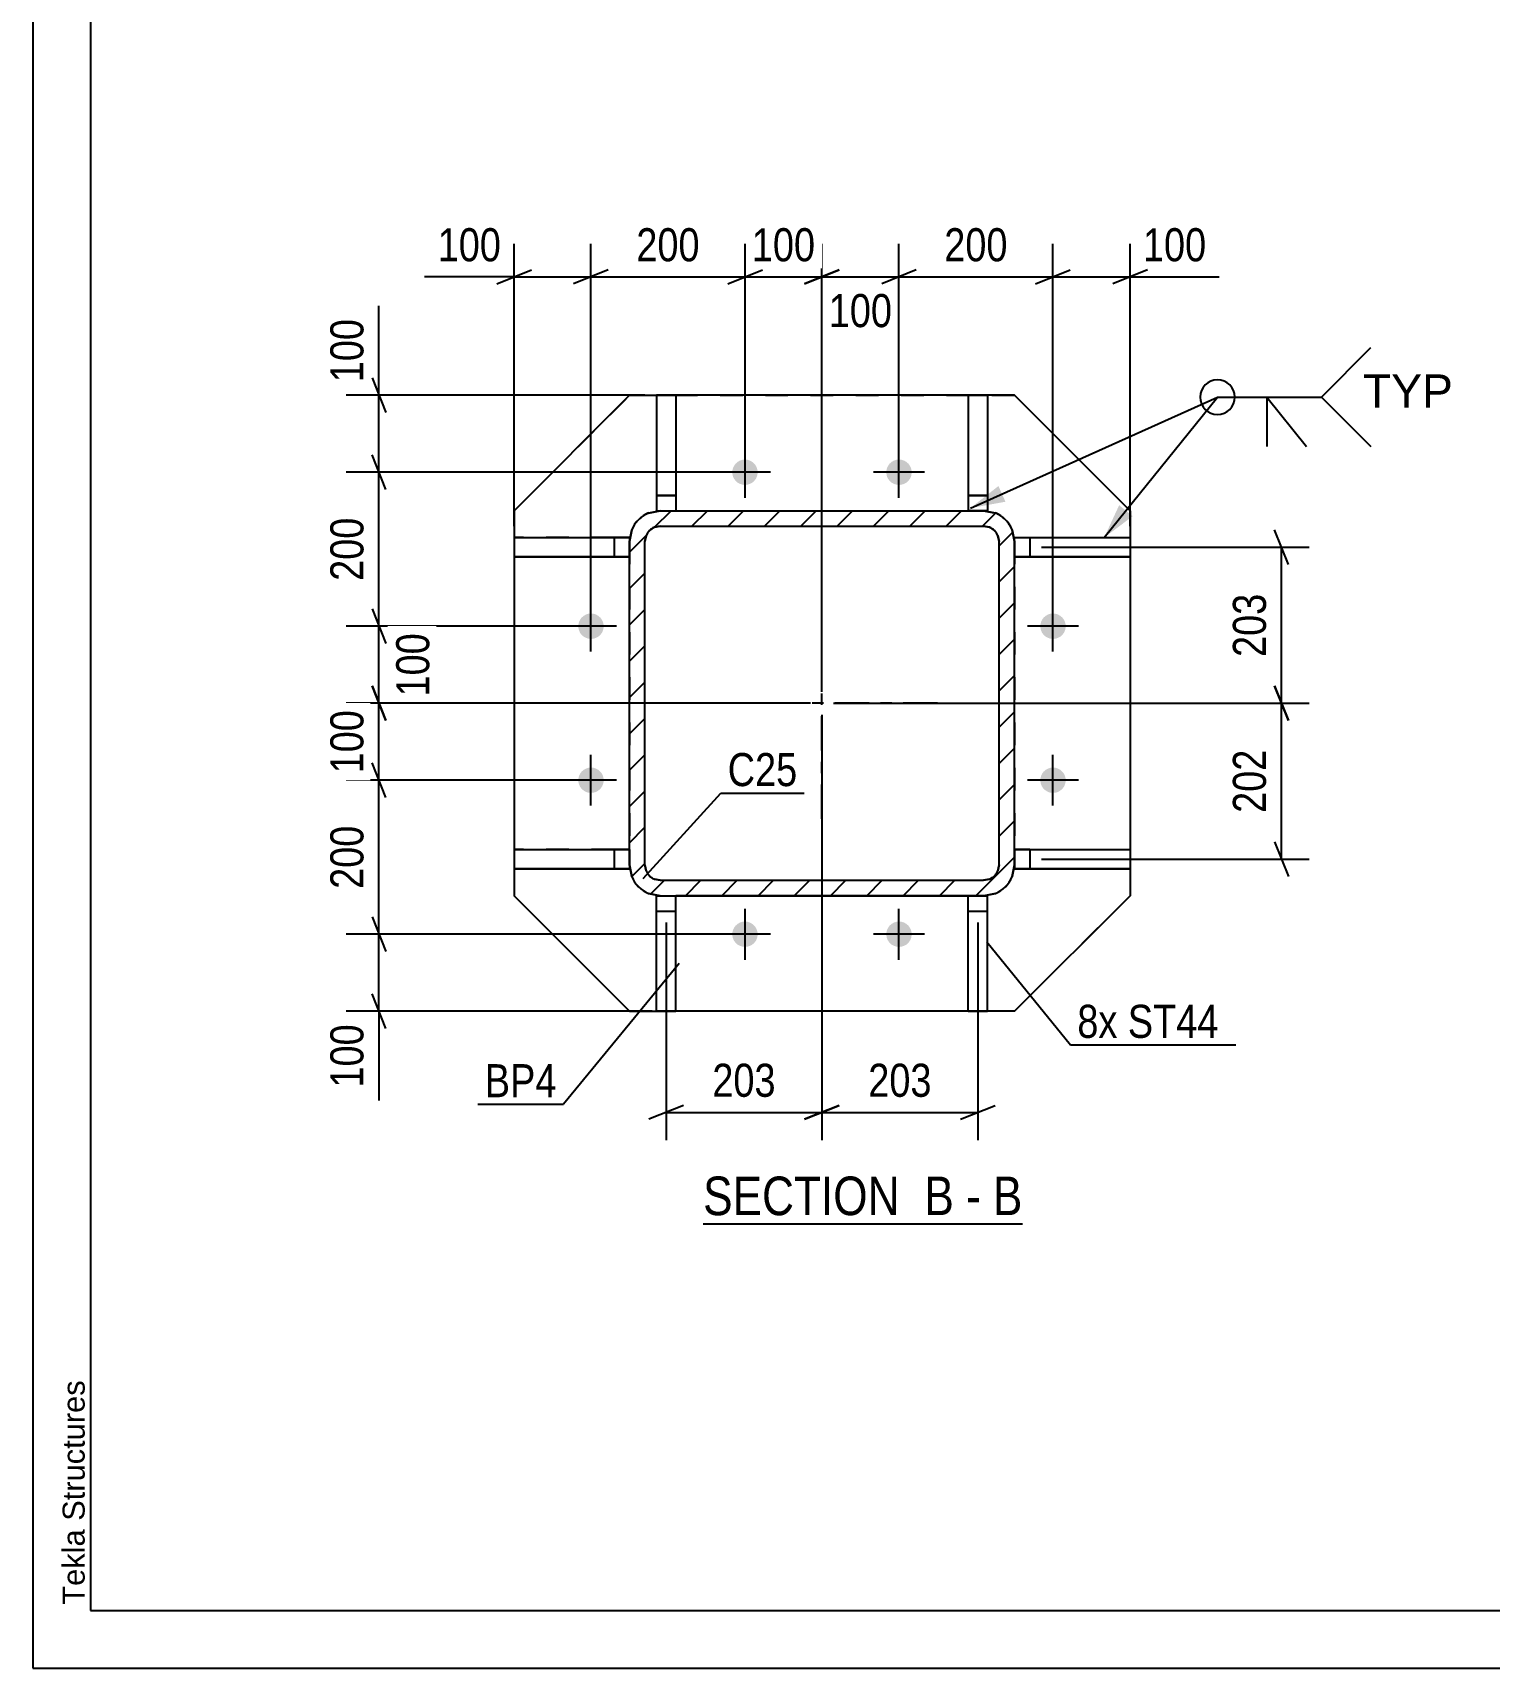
# Model space of a CAD drawing. Header units: millimetres. Extents: x -133 to 461, y -180 to 240.
# Drawn here: x -132.5 to -6.4, y -180.1 to -38.5 of the extents above; entities that cross this region are included whole.
import ezdxf

# ---------------------------------------------------------------- set-up
doc = ezdxf.new("R2010")
doc.units = ezdxf.units.MM
doc.linetypes.add('DXK_LINE_DOT2', pattern=[3.9198, 1.9599, -1.9599])
doc.linetypes.add('DXK_LINE_DOT3', pattern=[5.9187, 2.979, -0.9799, 0.9799, -0.9799])
doc.styles.add('Arial', font='ARIAL.TTF', dxfattribs={"height": 0.2})
doc.styles.add('Arial Narrow', font='ARIALN.TTF', dxfattribs={"height": 0.2})

# ---------------------------------------------------------------- blocks, each defined once
blk = doc.blocks.new('Unknown-284877717-1134')
at = {"color": 5, "linetype": 'Continuous'}
for p, q in [((-132.54, 239.93), (-132.54, -180.07)), ((-127.54, 234.93), (-127.54, -175.07)), ((-127.54, -175.07), (456.46, -175.07)), ((-132.54, -180.07), (461.46, -180.07))]:
    blk.add_line(p, q, dxfattribs=at)
at = {"color": 174, "linetype": 'Continuous', "style": 'Arial'}
blk.add_text('Tekla Structures', height=1.9102, rotation=90, dxfattribs=at).set_placement((-128.04, -174.57))
blk = doc.blocks.new('Unknown-284877717-11 - 2968')
at = {"color": 6, "linetype": 'Continuous'}
blk.add_line((-74.5, -141.59), (-46.85, -141.59), dxfattribs=at)
at = {"color": 0, "linetype": 'Continuous'}
for points in [[(-56.39, -140.84), (-56.39, -137.34), (-74.5, -137.34), (-74.5, -140.84)], [(-52.78, -140.84), (-52.78, -137.34), (-55.34, -137.34), (-55.34, -140.84)], [(-50.46, -140.84), (-50.46, -137.34), (-51.73, -137.34), (-51.73, -140.84)], [(-46.85, -140.84), (-46.85, -137.34), (-49.41, -137.34), (-49.41, -140.84)]]:
    blk.add_wipeout(points, dxfattribs=at)
at = {"color": 7, "linetype": 'Continuous', "style": 'Arial Narrow'}
for s, p in [('SECTION ', (-74.5, -140.84)), ('B', (-55.34, -140.84)), ('B', (-49.41, -140.84)), ('-', (-51.73, -140.84))]:
    blk.add_text(s, height=3.34, dxfattribs=at).set_placement(p)
blk = doc.blocks.new('Part-284877717-2984 - 2968')
at = {"color": 2, "linetype": 'Continuous'}
for p, q in [((-51.54, -69.85), (-51.54, -79.85)), ((-49.87, -69.85), (-51.54, -69.85)), ((-49.87, -69.85), (-49.87, -79.85)), ((-51.54, -78.51), (-49.87, -78.51)), ((-49.87, -79.85), (-50.21, -79.85)), ((-49.87, -79.85), (-50.2, -79.85))]:
    blk.add_line(p, q, dxfattribs=at)
at = {"color": 7, "linetype": 'DXK_LINE_DOT2'}
for p, q in [((-51.54, -69.85), (-49.87, -69.85)), ((-51.54, -78.52), (-49.87, -78.52)), ((-51.54, -79.85), (-51.54, -79.85)), ((-50.2, -79.85), (-51.54, -79.85)), ((-50.21, -79.85), (-51.54, -79.85))]:
    blk.add_line(p, q, dxfattribs=at)
blk = doc.blocks.new('Bolt-284877717-3005 - 2968')
at = {"linetype": 'Continuous'}
for points in [[(-70.87, -77.62), (-71.1, -77.59), (-71.32, -77.52), (-71.52, -77.41), (-71.69, -77.25), (-71.83, -77.07), (-71.92, -76.86), (-71.97, -76.63), (-71.97, -76.4), (-71.92, -76.18), (-71.83, -75.97), (-71.69, -75.78), (-71.52, -75.63), (-71.32, -75.51), (-71.1, -75.44), (-70.87, -75.42), (-70.65, -75.44), (-70.43, -75.51), (-70.23, -75.63), (-70.06, -75.78), (-69.92, -75.97), (-69.83, -76.18), (-69.78, -76.4), (-69.78, -76.63), (-69.83, -76.86), (-69.92, -77.07), (-70.06, -77.25), (-70.23, -77.41), (-70.43, -77.52), (-70.65, -77.59)], [(-57.54, -77.62), (-57.77, -77.59), (-57.99, -77.52), (-58.19, -77.41), (-58.36, -77.25), (-58.49, -77.07), (-58.59, -76.86), (-58.63, -76.63), (-58.63, -76.4), (-58.59, -76.18), (-58.49, -75.97), (-58.36, -75.78), (-58.19, -75.63), (-57.99, -75.51), (-57.77, -75.44), (-57.54, -75.42), (-57.31, -75.44), (-57.09, -75.51), (-56.89, -75.63), (-56.72, -75.78), (-56.59, -75.97), (-56.49, -76.18), (-56.45, -76.4), (-56.45, -76.63), (-56.49, -76.86), (-56.59, -77.07), (-56.72, -77.25), (-56.89, -77.41), (-57.09, -77.52), (-57.31, -77.59)], [(-84.21, -90.95), (-84.44, -90.93), (-84.65, -90.85), (-84.85, -90.74), (-85.03, -90.59), (-85.16, -90.4), (-85.25, -90.19), (-85.3, -89.96), (-85.3, -89.73), (-85.25, -89.51), (-85.16, -89.3), (-85.03, -89.11), (-84.85, -88.96), (-84.65, -88.84), (-84.44, -88.77), (-84.21, -88.75), (-83.98, -88.77), (-83.76, -88.84), (-83.56, -88.96), (-83.39, -89.11), (-83.25, -89.3), (-83.16, -89.51), (-83.11, -89.73), (-83.11, -89.96), (-83.16, -90.19), (-83.25, -90.4), (-83.39, -90.59), (-83.56, -90.74), (-83.76, -90.85), (-83.98, -90.93)], [(-44.21, -90.95), (-44.44, -90.93), (-44.65, -90.85), (-44.85, -90.74), (-45.03, -90.59), (-45.16, -90.4), (-45.25, -90.19), (-45.3, -89.96), (-45.3, -89.73), (-45.25, -89.51), (-45.16, -89.3), (-45.03, -89.11), (-44.85, -88.96), (-44.65, -88.84), (-44.44, -88.77), (-44.21, -88.75), (-43.98, -88.77), (-43.76, -88.84), (-43.56, -88.96), (-43.39, -89.11), (-43.25, -89.3), (-43.16, -89.51), (-43.11, -89.73), (-43.11, -89.96), (-43.16, -90.19), (-43.25, -90.4), (-43.39, -90.59), (-43.56, -90.74), (-43.76, -90.85), (-43.98, -90.93)], [(-84.21, -104.28), (-84.44, -104.26), (-84.65, -104.19), (-84.85, -104.07), (-85.03, -103.92), (-85.16, -103.73), (-85.25, -103.52), (-85.3, -103.3), (-85.3, -103.07), (-85.25, -102.84), (-85.16, -102.63), (-85.03, -102.45), (-84.85, -102.29), (-84.65, -102.18), (-84.44, -102.11), (-84.21, -102.08), (-83.98, -102.11), (-83.76, -102.18), (-83.56, -102.29), (-83.39, -102.45), (-83.25, -102.63), (-83.16, -102.84), (-83.11, -103.07), (-83.11, -103.3), (-83.16, -103.52), (-83.25, -103.73), (-83.39, -103.92), (-83.56, -104.07), (-83.76, -104.19), (-83.98, -104.26)], [(-44.21, -104.28), (-44.44, -104.26), (-44.65, -104.19), (-44.85, -104.07), (-45.03, -103.92), (-45.16, -103.73), (-45.25, -103.52), (-45.3, -103.3), (-45.3, -103.07), (-45.25, -102.84), (-45.16, -102.63), (-45.03, -102.45), (-44.85, -102.29), (-44.65, -102.18), (-44.44, -102.11), (-44.21, -102.08), (-43.98, -102.11), (-43.76, -102.18), (-43.56, -102.29), (-43.39, -102.45), (-43.25, -102.63), (-43.16, -102.84), (-43.11, -103.07), (-43.11, -103.3), (-43.16, -103.52), (-43.25, -103.73), (-43.39, -103.92), (-43.56, -104.07), (-43.76, -104.19), (-43.98, -104.26)], [(-70.87, -117.62), (-71.1, -117.59), (-71.32, -117.52), (-71.52, -117.41), (-71.69, -117.25), (-71.83, -117.07), (-71.92, -116.86), (-71.97, -116.63), (-71.97, -116.4), (-71.92, -116.18), (-71.83, -115.97), (-71.69, -115.78), (-71.52, -115.63), (-71.32, -115.51), (-71.1, -115.44), (-70.87, -115.42), (-70.65, -115.44), (-70.43, -115.51), (-70.23, -115.63), (-70.06, -115.78), (-69.92, -115.97), (-69.83, -116.18), (-69.78, -116.4), (-69.78, -116.63), (-69.83, -116.86), (-69.92, -117.07), (-70.06, -117.25), (-70.23, -117.41), (-70.43, -117.52), (-70.65, -117.59)], [(-57.54, -117.62), (-57.77, -117.59), (-57.99, -117.52), (-58.19, -117.41), (-58.36, -117.25), (-58.49, -117.07), (-58.59, -116.86), (-58.63, -116.63), (-58.63, -116.4), (-58.59, -116.18), (-58.49, -115.97), (-58.36, -115.78), (-58.19, -115.63), (-57.99, -115.51), (-57.77, -115.44), (-57.54, -115.42), (-57.31, -115.44), (-57.09, -115.51), (-56.89, -115.63), (-56.72, -115.78), (-56.59, -115.97), (-56.49, -116.18), (-56.45, -116.4), (-56.45, -116.63), (-56.49, -116.86), (-56.59, -117.07), (-56.72, -117.25), (-56.89, -117.41), (-57.09, -117.52), (-57.31, -117.59)]]:
    blk.add_hatch(color=1, dxfattribs=at).paths.add_polyline_path(points)
at = {"color": 1, "linetype": 'Continuous'}
for p, q in [((-70.87, -78.72), (-70.87, -74.32)), ((-57.54, -78.72), (-57.54, -74.32)), ((-68.67, -76.52), (-73.07, -76.52)), ((-55.34, -76.52), (-59.74, -76.52)), ((-84.21, -92.05), (-84.21, -87.65)), ((-44.21, -92.05), (-44.21, -87.65)), ((-82.01, -89.85), (-86.41, -89.85)), ((-42.01, -89.85), (-46.41, -89.85)), ((-84.21, -105.38), (-84.21, -100.98)), ((-44.21, -105.38), (-44.21, -100.98)), ((-82.01, -103.18), (-86.41, -103.18)), ((-42.01, -103.18), (-46.41, -103.18)), ((-70.87, -118.72), (-70.87, -114.32)), ((-57.54, -118.72), (-57.54, -114.32)), ((-68.67, -116.52), (-73.07, -116.52)), ((-55.34, -116.52), (-59.74, -116.52))]:
    blk.add_line(p, q, dxfattribs=at)
blk = doc.blocks.new('Part-284877717-2989 - 2968')
at = {"color": 2, "linetype": 'Continuous'}
for p, q in [((-78.54, -69.85), (-78.54, -79.85)), ((-76.87, -69.85), (-78.54, -69.85)), ((-76.87, -69.85), (-76.87, -79.85)), ((-78.54, -78.51), (-76.87, -78.51)), ((-78.54, -79.85), (-78.22, -79.85)), ((-78.54, -79.85), (-78.21, -79.85))]:
    blk.add_line(p, q, dxfattribs=at)
at = {"color": 7, "linetype": 'DXK_LINE_DOT2'}
for p, q in [((-78.54, -69.85), (-76.87, -69.85)), ((-78.54, -78.52), (-76.87, -78.52)), ((-78.22, -79.85), (-76.87, -79.85)), ((-78.21, -79.85), (-76.87, -79.85)), ((-76.87, -79.85), (-76.87, -79.85))]:
    blk.add_line(p, q, dxfattribs=at)
blk = doc.blocks.new('Part-284877717-2994 - 2968')
at = {"color": 2, "linetype": 'Continuous'}
for p, q in [((-51.54, -113.18), (-49.87, -113.18)), ((-51.54, -123.18), (-51.54, -113.18)), ((-49.87, -123.18), (-49.87, -113.18)), ((-51.54, -114.51), (-49.87, -114.51)), ((-51.54, -123.18), (-49.87, -123.18))]:
    blk.add_line(p, q, dxfattribs=at)
at = {"color": 7, "linetype": 'DXK_LINE_DOT2'}
for p, q in [((-51.54, -113.18), (-49.87, -113.18)), ((-51.54, -114.52), (-49.87, -114.52)), ((-49.87, -123.18), (-51.54, -123.18))]:
    blk.add_line(p, q, dxfattribs=at)
blk = doc.blocks.new('Part-284877717-3063 - 2968')
at = {"color": 2, "linetype": 'Continuous'}
for p, q in [((-47.54, -82.51), (-47.54, -82.18)), ((-47.54, -82.18), (-46.21, -82.18)), ((-46.21, -82.18), (-46.21, -83.85)), ((-46.21, -82.18), (-37.54, -82.18)), ((-37.54, -82.18), (-37.54, -83.85)), ((-47.54, -83.85), (-46.21, -83.85)), ((-46.21, -83.85), (-47.54, -83.85)), ((-46.21, -83.85), (-37.54, -83.85)), ((-37.54, -83.85), (-46.21, -83.85)), ((-37.54, -83.85), (-37.54, -83.85))]:
    blk.add_line(p, q, dxfattribs=at)
at = {"color": 7, "linetype": 'DXK_LINE_DOT2'}
for p, q in [((-47.54, -82.18), (-46.21, -82.18)), ((-47.54, -82.51), (-47.54, -83.85)), ((-46.21, -82.18), (-37.54, -82.18)), ((-47.54, -83.85), (-47.54, -83.85)), ((-46.21, -83.85), (-46.21, -83.85)), ((-37.54, -83.85), (-37.54, -83.85))]:
    blk.add_line(p, q, dxfattribs=at)
blk = doc.blocks.new('Part-284877717-2999 - 2968')
at = {"color": 2, "linetype": 'Continuous'}
for p, q in [((-78.54, -113.18), (-76.87, -113.18)), ((-78.54, -123.18), (-78.54, -113.18)), ((-76.87, -123.18), (-76.87, -113.18)), ((-78.54, -114.51), (-76.87, -114.51)), ((-78.54, -123.18), (-76.87, -123.18))]:
    blk.add_line(p, q, dxfattribs=at)
at = {"color": 7, "linetype": 'DXK_LINE_DOT2'}
for p, q in [((-78.54, -113.18), (-76.87, -113.18)), ((-78.54, -114.52), (-76.87, -114.52)), ((-76.87, -123.18), (-78.54, -123.18))]:
    blk.add_line(p, q, dxfattribs=at)
blk = doc.blocks.new('Part-284877717-3068 - 2968')
at = {"color": 2, "linetype": 'Continuous'}
for p, q in [((-46.21, -109.18), (-47.54, -109.18)), ((-46.21, -109.18), (-46.21, -110.85)), ((-46.21, -109.18), (-37.54, -109.18)), ((-37.54, -109.18), (-37.54, -110.85)), ((-47.54, -110.51), (-47.54, -110.85)), ((-47.54, -110.85), (-46.21, -110.85)), ((-46.21, -110.85), (-47.54, -110.85)), ((-47.54, -110.85), (-47.54, -110.85)), ((-47.54, -110.85), (-47.54, -110.85)), ((-46.21, -110.85), (-37.54, -110.85)), ((-37.54, -110.85), (-46.21, -110.85)), ((-37.54, -110.85), (-37.54, -110.85))]:
    blk.add_line(p, q, dxfattribs=at)
at = {"color": 7, "linetype": 'DXK_LINE_DOT2'}
for p, q in [((-47.54, -109.18), (-47.54, -110.51)), ((-47.54, -109.18), (-46.21, -109.18)), ((-46.21, -109.18), (-37.54, -109.18)), ((-46.21, -110.85), (-46.21, -110.85)), ((-37.54, -110.85), (-37.54, -110.85))]:
    blk.add_line(p, q, dxfattribs=at)
blk = doc.blocks.new('Part-284877717-3004 - 2968')
at = {"linetype": 'Continuous'}
h = blk.add_hatch(dxfattribs=at)
h.set_pattern_fill('', scale=0.7, style=0, pattern_type=0)
h.set_pattern_definition([(45, (-80.6713, -111.5339), (-1.57154, 1.57154), [])])
h.paths.add_polyline_path([(-80.87, -110.51), (-80.67, -111.53), (-80.09, -112.4), (-79.23, -112.98), (-78.21, -113.18), (-50.21, -113.18), (-49.19, -112.98), (-48.32, -112.4), (-47.74, -111.53), (-47.54, -110.51), (-47.54, -82.51), (-47.74, -81.49), (-48.32, -80.63), (-49.19, -80.05), (-50.21, -79.85), (-78.21, -79.85), (-79.23, -80.05), (-80.09, -80.63), (-80.67, -81.49), (-80.87, -82.51)])
h.paths.add_polyline_path([(-79.44, -82), (-79.15, -81.57), (-78.72, -81.28), (-78.21, -81.18), (-50.21, -81.18), (-49.7, -81.28), (-49.26, -81.57), (-48.98, -82), (-48.87, -82.51), (-48.87, -110.51), (-48.98, -111.02), (-49.26, -111.46), (-49.7, -111.75), (-50.21, -111.85), (-78.21, -111.85), (-78.72, -111.75), (-79.15, -111.46), (-79.44, -111.02), (-79.54, -110.51), (-79.54, -82.51)])
at = {"color": 7, "linetype": 'DXK_LINE_DOT2'}
for p, q in [((-79.23, -80.05), (-78.21, -79.85)), ((-78.21, -79.85), (-50.21, -79.85)), ((-78.21, -79.85), (-78.21, -79.85)), ((-50.21, -79.85), (-50.21, -79.85)), ((-50.21, -79.85), (-49.19, -80.05)), ((-80.87, -82.52), (-80.67, -81.5)), ((-79.44, -82.01), (-79.54, -82.52)), ((-79.44, -82.01), (-79.44, -82)), ((-48.98, -82.01), (-48.98, -82)), ((-48.87, -82.52), (-48.98, -82.01)), ((-47.74, -81.5), (-47.54, -82.52)), ((-80.87, -82.51), (-80.87, -110.52)), ((-79.54, -82.52), (-79.54, -82.51)), ((-79.54, -110.52), (-79.54, -82.52)), ((-48.87, -82.52), (-48.87, -82.51)), ((-48.87, -110.52), (-48.87, -82.52)), ((-47.54, -82.51), (-47.54, -110.52)), ((-80.67, -111.53), (-80.87, -110.52)), ((-79.54, -110.52), (-79.54, -110.51)), ((-79.54, -110.52), (-79.44, -111.03)), ((-78.72, -111.75), (-78.21, -111.85)), ((-78.21, -111.85), (-78.21, -111.85)), ((-78.21, -111.85), (-50.21, -111.85)), ((-50.21, -111.85), (-49.7, -111.75)), ((-50.21, -111.85), (-50.21, -111.85)), ((-48.98, -111.03), (-48.87, -110.52)), ((-48.87, -110.52), (-48.87, -110.51)), ((-47.54, -110.52), (-47.74, -111.53)), ((-78.21, -113.18), (-78.22, -113.18)), ((-78.21, -113.18), (-76.87, -113.18)), ((-78.21, -113.18), (-78.21, -113.18)), ((-50.21, -113.18), (-51.54, -113.18)), ((-50.21, -113.18), (-50.21, -113.18)), ((-50.2, -113.18), (-50.21, -113.18))]:
    blk.add_line(p, q, dxfattribs=at)
at = {"color": 2, "linetype": 'Continuous'}
for p, q in [((-78.21, -79.85), (-79.23, -80.05)), ((-78.21, -79.85), (-50.21, -79.85)), ((-49.19, -80.05), (-50.21, -79.85)), ((-80.67, -81.49), (-80.87, -82.51)), ((-79.54, -82.51), (-79.44, -82)), ((-78.21, -81.18), (-78.72, -81.28)), ((-78.72, -81.28), (-78.21, -81.18)), ((-78.21, -81.18), (-78.21, -81.18)), ((-78.21, -81.18), (-50.21, -81.18)), ((-78.21, -81.18), (-50.21, -81.18)), ((-50.21, -81.18), (-50.21, -81.18)), ((-49.7, -81.28), (-50.21, -81.18)), ((-50.21, -81.18), (-49.7, -81.28)), ((-48.98, -82), (-48.87, -82.51)), ((-47.54, -82.51), (-47.74, -81.49)), ((-80.87, -110.51), (-80.87, -82.51)), ((-79.54, -110.51), (-79.54, -82.51)), ((-48.87, -110.51), (-48.87, -82.51)), ((-47.54, -110.51), (-47.54, -82.51)), ((-80.87, -110.51), (-80.67, -111.53)), ((-80.67, -111.54), (-80.67, -111.53)), ((-80.67, -111.54), (-80.67, -111.53)), ((-79.44, -111.02), (-79.54, -110.51)), ((-78.21, -111.85), (-78.72, -111.75)), ((-78.21, -111.85), (-50.21, -111.85)), ((-49.7, -111.75), (-50.21, -111.85)), ((-48.87, -110.51), (-48.98, -111.02)), ((-47.74, -111.53), (-47.54, -110.51)), ((-47.74, -111.53), (-47.74, -111.54)), ((-47.74, -111.53), (-47.74, -111.54)), ((-78.22, -113.18), (-79.23, -112.98)), ((-79.23, -112.98), (-78.21, -113.18)), ((-78.21, -113.18), (-50.21, -113.18)), ((-51.54, -113.18), (-76.87, -113.18)), ((-50.21, -113.18), (-49.19, -112.98)), ((-49.19, -112.98), (-50.2, -113.18))]:
    blk.add_line(p, q, dxfattribs=at)
at = {"color": 7, "linetype": 'DXK_LINE_DOT3'}
for p, q in [((-64.21, -106.52), (-64.21, -86.51)), ((-54.21, -96.51), (-74.21, -96.51))]:
    blk.add_line(p, q, dxfattribs=at)
at = {"color": 7, "linetype": 'DXK_LINE_DOT2'}
for centre, radius, start, end in [((-78.21, -82.52), 2.67, 112.5, 157.5), ((-50.21, -82.52), 2.67, 22.5, 67.5), ((-78.21, -110.52), 1.33, 202.5, 247.5), ((-50.21, -110.52), 1.33, 292.5, 337.5)]:
    blk.add_arc(centre, radius, start, end, dxfattribs=at)
at = {"color": 2, "linetype": 'Continuous'}
for centre, radius, start, end in [((-78.21, -82.51), 2.67, 112.5, 157.5), ((-50.21, -82.51), 2.67, 22.5, 67.5), ((-78.21, -82.52), 1.33, 112.5, 157.5), ((-78.21, -82.51), 1.33, 112.5, 157.5), ((-50.21, -82.52), 1.33, 22.5, 67.5), ((-50.21, -82.51), 1.33, 22.5, 67.5), ((-78.21, -110.51), 2.67, 202.5, 247.5), ((-78.21, -110.52), 2.67, 202.5, 247.5), ((-78.21, -110.51), 1.33, 202.5, 247.5), ((-50.21, -110.51), 1.33, 292.5, 337.5), ((-50.21, -110.51), 2.67, 292.5, 337.5), ((-50.21, -110.52), 2.67, 292.5, 337.5)]:
    blk.add_arc(centre, radius, start, end, dxfattribs=at)
blk = doc.blocks.new('Part-284877717-3027 - 2968')
at = {"color": 2, "linetype": 'Continuous'}
for p, q in [((-90.87, -79.85), (-80.87, -69.85)), ((-80.87, -69.85), (-80.87, -69.85)), ((-80.87, -69.85), (-78.54, -69.85)), ((-51.54, -69.85), (-76.87, -69.85)), ((-47.54, -69.85), (-49.87, -69.85)), ((-37.54, -79.85), (-47.54, -69.85)), ((-47.54, -69.85), (-47.54, -69.85)), ((-90.87, -79.85), (-90.87, -82.18)), ((-37.54, -79.85), (-37.54, -82.18)), ((-90.87, -83.85), (-90.87, -109.18)), ((-37.54, -83.85), (-37.54, -109.18)), ((-90.87, -110.85), (-90.87, -113.18)), ((-37.54, -110.85), (-37.54, -113.18)), ((-80.87, -123.18), (-90.87, -113.18)), ((-90.87, -113.18), (-90.87, -113.18)), ((-47.54, -123.18), (-37.54, -113.18)), ((-80.87, -123.18), (-78.54, -123.18)), ((-80.87, -123.18), (-80.87, -123.18)), ((-51.54, -123.18), (-76.87, -123.18)), ((-47.54, -123.18), (-49.87, -123.18)), ((-47.54, -123.18), (-47.54, -123.18))]:
    blk.add_line(p, q, dxfattribs=at)
at = {"color": 7, "linetype": 'DXK_LINE_DOT2'}
for p, q in [((-90.87, -79.85), (-80.87, -69.85)), ((-80.87, -69.85), (-47.54, -69.85)), ((-78.54, -69.85), (-76.87, -69.85)), ((-49.87, -69.85), (-51.54, -69.85)), ((-47.54, -69.85), (-37.54, -79.85)), ((-90.87, -82.18), (-90.87, -83.85)), ((-37.54, -82.18), (-37.54, -83.85)), ((-90.87, -109.18), (-90.87, -110.85)), ((-37.54, -109.18), (-37.54, -110.85)), ((-80.87, -123.18), (-90.87, -113.18)), ((-37.54, -113.18), (-47.54, -123.18)), ((-47.54, -123.18), (-80.87, -123.18)), ((-78.54, -123.18), (-76.87, -123.18)), ((-49.87, -123.18), (-51.54, -123.18))]:
    blk.add_line(p, q, dxfattribs=at)
blk = doc.blocks.new('Part-284877717-3073 - 2968')
at = {"color": 2, "linetype": 'Continuous'}
for p, q in [((-90.87, -82.18), (-90.87, -82.18)), ((-90.87, -82.18), (-82.21, -82.18)), ((-90.87, -82.18), (-90.87, -83.85)), ((-82.21, -82.18), (-80.87, -82.18)), ((-82.21, -82.18), (-82.21, -83.85)), ((-80.87, -82.18), (-80.87, -82.51)), ((-90.87, -83.85), (-82.21, -83.85)), ((-82.21, -83.85), (-90.87, -83.85)), ((-82.21, -83.85), (-80.87, -83.85)), ((-80.87, -83.85), (-82.21, -83.85))]:
    blk.add_line(p, q, dxfattribs=at)
at = {"color": 7, "linetype": 'DXK_LINE_DOT2'}
for p, q in [((-82.21, -82.18), (-90.87, -82.18)), ((-80.87, -82.18), (-82.21, -82.18)), ((-80.87, -82.18), (-80.87, -82.18)), ((-80.87, -82.51), (-80.87, -83.85)), ((-82.21, -83.85), (-82.21, -83.85))]:
    blk.add_line(p, q, dxfattribs=at)
blk = doc.blocks.new('Part-284877717-3078 - 2968')
at = {"color": 2, "linetype": 'Continuous'}
for p, q in [((-90.87, -109.18), (-90.87, -109.18)), ((-90.87, -109.18), (-82.21, -109.18)), ((-90.87, -109.18), (-90.87, -110.85)), ((-82.21, -109.18), (-80.87, -109.18)), ((-82.21, -109.18), (-82.21, -110.85)), ((-90.87, -110.85), (-82.21, -110.85)), ((-82.21, -110.85), (-90.87, -110.85)), ((-82.21, -110.85), (-80.87, -110.85)), ((-80.87, -110.85), (-82.21, -110.85)), ((-80.87, -110.51), (-80.87, -110.85)), ((-80.87, -110.85), (-80.87, -110.85))]:
    blk.add_line(p, q, dxfattribs=at)
at = {"color": 7, "linetype": 'DXK_LINE_DOT2'}
for p, q in [((-82.21, -109.18), (-90.87, -109.18)), ((-80.87, -109.18), (-82.21, -109.18)), ((-80.87, -109.18), (-80.87, -109.18)), ((-80.87, -109.18), (-80.87, -110.51)), ((-82.21, -110.85), (-82.21, -110.85))]:
    blk.add_line(p, q, dxfattribs=at)
blk = doc.blocks.new('StraightDimension-284877717-3136 - 2968')
at = {"color": 7, "linetype": 'Continuous'}
for p, q in [((-102.56, -69.85), (-102.56, -62.11)), ((-102.56, -69.85), (-102.56, -62.11)), ((-103.16, -68.35), (-101.96, -71.35)), ((-79.54, -69.85), (-105.41, -69.85)), ((-102.56, -76.52), (-102.56, -69.85)), ((-101.96, -78.02), (-103.16, -75.02)), ((-71.87, -76.52), (-105.41, -76.52))]:
    blk.add_line(p, q, dxfattribs=at)
at = {"color": 0}
blk.add_wipeout([(-103.31, -62.64), (-107.51, -62.64), (-107.51, -69.32), (-103.31, -69.32)], dxfattribs=at)
at = {"color": 3, "style": 'Arial Narrow'}
blk.add_text('100', height=2.863, rotation=90.0002, dxfattribs=at).set_placement((-103.91, -68.72))
blk = doc.blocks.new('StraightDimension-284877717-3099 - 2968')
at = {"color": 7, "linetype": 'Continuous'}
for p, q in [((-101.96, -78.02), (-103.16, -75.02)), ((-71.87, -76.52), (-105.41, -76.52)), ((-102.56, -89.85), (-102.56, -76.52)), ((-103.16, -88.35), (-101.96, -91.35)), ((-85.21, -89.85), (-105.41, -89.85))]:
    blk.add_line(p, q, dxfattribs=at)
at = {"color": 0}
blk.add_wipeout([(-103.31, -79.84), (-107.51, -79.84), (-107.51, -86.52), (-103.31, -86.52)], dxfattribs=at)
at = {"color": 3, "style": 'Arial Narrow'}
blk.add_text('200', height=2.863, rotation=90.0002, dxfattribs=at).set_placement((-103.91, -85.92))
blk = doc.blocks.new('StraightDimension-284877717-3185 - 2968')
at = {"color": 7, "linetype": 'Continuous'}
for p, q in [((-64.21, -95.52), (-64.21, -57.2)), ((-57.54, -75.52), (-57.54, -57.2)), ((-65.71, -60.2), (-62.71, -59)), ((-56.04, -59), (-59.04, -60.2)), ((-64.21, -59.6), (-57.54, -59.6))]:
    blk.add_line(p, q, dxfattribs=at)
at = {"color": 0}
blk.add_wipeout([(-57.53, -64.55), (-57.53, -60.35), (-64.22, -60.35), (-64.22, -64.55)], dxfattribs=at)
at = {"color": 3, "style": 'Arial Narrow'}
blk.add_text('100', height=2.863, dxfattribs=at).set_placement((-63.62, -63.95))
blk = doc.blocks.new('StraightDimension-284877717-3238 - 2968')
at = {"color": 7, "linetype": 'Continuous'}
for p, q in [((-64.21, -97.52), (-64.21, -134.34)), ((-77.71, -115.51), (-77.71, -134.34)), ((-76.21, -131.34), (-79.21, -132.54)), ((-65.71, -132.54), (-62.71, -131.34)), ((-77.71, -131.94), (-64.21, -131.94))]:
    blk.add_line(p, q, dxfattribs=at)
at = {"color": 0}
blk.add_wipeout([(-67.62, -131.19), (-67.62, -126.99), (-74.3, -126.99), (-74.3, -131.19)], dxfattribs=at)
at = {"color": 3, "style": 'Arial Narrow'}
blk.add_text('203', height=2.863, dxfattribs=at).set_placement((-73.7, -130.59))
blk = doc.blocks.new('StraightDimension-284877717-3176 - 2968')
at = {"color": 7, "linetype": 'Continuous'}
for p, q in [((-70.87, -75.52), (-70.87, -56.75)), ((-64.21, -95.52), (-64.21, -56.75)), ((-72.37, -60.2), (-69.37, -59)), ((-62.71, -59), (-65.71, -60.2)), ((-70.87, -59.6), (-64.21, -59.6))]:
    blk.add_line(p, q, dxfattribs=at)
at = {"color": 0}
blk.add_wipeout([(-64.2, -58.85), (-64.2, -54.65), (-70.88, -54.65), (-70.88, -58.85)], dxfattribs=at)
at = {"color": 3, "style": 'Arial Narrow'}
blk.add_text('100', height=2.863, dxfattribs=at).set_placement((-70.28, -58.25))
blk = doc.blocks.new('StraightDimension-284877717-3231 - 2968')
at = {"color": 7, "linetype": 'Continuous'}
for p, q in [((-64.21, -97.52), (-64.21, -134.34)), ((-50.71, -115.51), (-50.71, -134.34)), ((-62.71, -131.34), (-65.71, -132.54)), ((-52.21, -132.54), (-49.21, -131.34)), ((-64.21, -131.94), (-50.71, -131.94))]:
    blk.add_line(p, q, dxfattribs=at)
at = {"color": 0}
blk.add_wipeout([(-54.12, -131.19), (-54.12, -126.99), (-60.8, -126.99), (-60.8, -131.19)], dxfattribs=at)
at = {"color": 3, "style": 'Arial Narrow'}
blk.add_text('203', height=2.863, dxfattribs=at).set_placement((-60.2, -130.59))
blk = doc.blocks.new('StraightDimension-284877717-3113 - 2968')
at = {"color": 7, "linetype": 'Continuous'}
for p, q in [((-103.16, -115.02), (-101.96, -118.02)), ((-71.87, -116.52), (-105.41, -116.52)), ((-102.56, -123.18), (-102.56, -116.52)), ((-101.96, -124.68), (-103.16, -121.68)), ((-79.54, -123.18), (-105.41, -123.18)), ((-102.56, -123.18), (-102.56, -130.92)), ((-102.56, -123.18), (-102.56, -130.92))]:
    blk.add_line(p, q, dxfattribs=at)
at = {"color": 0}
blk.add_wipeout([(-103.31, -123.71), (-107.51, -123.71), (-107.51, -130.39), (-103.31, -130.39)], dxfattribs=at)
at = {"color": 3, "style": 'Arial Narrow'}
blk.add_text('100', height=2.863, rotation=90.0002, dxfattribs=at).set_placement((-103.91, -129.79))
blk = doc.blocks.new('StraightDimension-284877717-3251 - 2968')
at = {"color": 7, "linetype": 'Continuous'}
for p, q in [((-23.82, -98.02), (-25.02, -95.02)), ((-63.21, -96.52), (-22.02, -96.52)), ((-24.42, -110.01), (-24.42, -96.52)), ((-25.02, -108.51), (-23.82, -111.51)), ((-45.21, -110.01), (-22.02, -110.01))]:
    blk.add_line(p, q, dxfattribs=at)
at = {"color": 0}
blk.add_wipeout([(-25.17, -99.92), (-29.37, -99.92), (-29.37, -106.61), (-25.17, -106.61)], dxfattribs=at)
at = {"color": 3, "style": 'Arial Narrow'}
blk.add_text('202', height=2.863, rotation=90.0002, dxfattribs=at).set_placement((-25.77, -106.01))
blk = doc.blocks.new('StraightDimension-284877717-3123 - 2968')
at = {"color": 7, "linetype": 'Continuous'}
for p, q in [((-101.96, -104.68), (-103.16, -101.68)), ((-85.21, -103.18), (-105.41, -103.18)), ((-102.56, -116.52), (-102.56, -103.18)), ((-103.16, -115.02), (-101.96, -118.02)), ((-71.87, -116.52), (-105.41, -116.52))]:
    blk.add_line(p, q, dxfattribs=at)
at = {"color": 0}
blk.add_wipeout([(-103.31, -106.51), (-107.51, -106.51), (-107.51, -113.19), (-103.31, -113.19)], dxfattribs=at)
at = {"color": 3, "style": 'Arial Narrow'}
blk.add_text('200', height=2.863, rotation=90.0002, dxfattribs=at).set_placement((-103.91, -112.59))
blk = doc.blocks.new('StraightDimension-284877717-3146 - 2968')
at = {"color": 7, "linetype": 'Continuous'}
for p, q in [((-103.16, -88.35), (-101.96, -91.35)), ((-85.21, -89.85), (-104.96, -89.85)), ((-102.56, -96.52), (-102.56, -89.85)), ((-101.96, -98.02), (-103.16, -95.02)), ((-65.21, -96.52), (-104.96, -96.52))]:
    blk.add_line(p, q, dxfattribs=at)
at = {"color": 0}
blk.add_wipeout([(-97.61, -89.84), (-101.81, -89.84), (-101.81, -96.53), (-97.61, -96.53)], dxfattribs=at)
at = {"color": 3, "style": 'Arial Narrow'}
blk.add_text('100', height=2.863, rotation=90.0002, dxfattribs=at).set_placement((-98.21, -95.93))
blk = doc.blocks.new('StraightDimension-284877717-3155 - 2968')
at = {"color": 7, "linetype": 'Continuous'}
for p, q in [((-103.16, -95.02), (-101.96, -98.02)), ((-65.21, -96.52), (-105.41, -96.52)), ((-102.56, -103.18), (-102.56, -96.52)), ((-101.96, -104.68), (-103.16, -101.68)), ((-85.21, -103.18), (-105.41, -103.18))]:
    blk.add_line(p, q, dxfattribs=at)
at = {"color": 0}
blk.add_wipeout([(-103.31, -96.51), (-107.51, -96.51), (-107.51, -103.19), (-103.31, -103.19)], dxfattribs=at)
at = {"color": 3, "style": 'Arial Narrow'}
blk.add_text('100', height=2.863, rotation=90.0002, dxfattribs=at).set_placement((-103.91, -102.59))
blk = doc.blocks.new('StraightDimension-284877717-3165 - 2968')
at = {"color": 7, "linetype": 'Continuous'}
for p, q in [((-90.87, -81.18), (-90.87, -56.75)), ((-84.21, -88.85), (-84.21, -56.75)), ((-92.37, -60.2), (-89.37, -59)), ((-82.71, -59), (-85.71, -60.2)), ((-90.87, -59.6), (-98.61, -59.6)), ((-90.87, -59.6), (-98.61, -59.6)), ((-90.87, -59.6), (-84.21, -59.6))]:
    blk.add_line(p, q, dxfattribs=at)
at = {"color": 0}
blk.add_wipeout([(-91.4, -58.85), (-91.4, -54.65), (-98.08, -54.65), (-98.08, -58.85)], dxfattribs=at)
at = {"color": 3, "style": 'Arial Narrow'}
blk.add_text('100', height=2.863, dxfattribs=at).set_placement((-97.48, -58.25))
blk = doc.blocks.new('StraightDimension-284877717-3194 - 2968')
at = {"color": 7, "linetype": 'Continuous'}
for p, q in [((-57.54, -75.52), (-57.54, -56.75)), ((-44.21, -88.85), (-44.21, -56.75)), ((-56.04, -59), (-59.04, -60.2)), ((-45.71, -60.2), (-42.71, -59)), ((-57.54, -59.6), (-44.21, -59.6))]:
    blk.add_line(p, q, dxfattribs=at)
at = {"color": 0}
blk.add_wipeout([(-47.53, -58.85), (-47.53, -54.65), (-54.22, -54.65), (-54.22, -58.85)], dxfattribs=at)
at = {"color": 3, "style": 'Arial Narrow'}
blk.add_text('200', height=2.863, dxfattribs=at).set_placement((-53.62, -58.25))
blk = doc.blocks.new('StraightDimension-284877717-3207 - 2968')
at = {"color": 7, "linetype": 'Continuous'}
for p, q in [((-44.21, -88.85), (-44.21, -56.75)), ((-37.54, -81.18), (-37.54, -56.75)), ((-45.71, -60.2), (-42.71, -59)), ((-36.04, -59), (-39.04, -60.2)), ((-44.21, -59.6), (-37.54, -59.6)), ((-37.54, -59.6), (-29.81, -59.6)), ((-37.54, -59.6), (-29.81, -59.6))]:
    blk.add_line(p, q, dxfattribs=at)
at = {"color": 0}
blk.add_wipeout([(-30.33, -58.85), (-30.33, -54.65), (-37.02, -54.65), (-37.02, -58.85)], dxfattribs=at)
at = {"color": 3, "style": 'Arial Narrow'}
blk.add_text('100', height=2.863, dxfattribs=at).set_placement((-36.42, -58.25))
blk = doc.blocks.new('StraightDimension-284877717-3217 - 2968')
at = {"color": 7, "linetype": 'Continuous'}
for p, q in [((-84.21, -88.85), (-84.21, -56.75)), ((-70.87, -75.52), (-70.87, -56.75)), ((-82.71, -59), (-85.71, -60.2)), ((-72.37, -60.2), (-69.37, -59)), ((-84.21, -59.6), (-70.87, -59.6))]:
    blk.add_line(p, q, dxfattribs=at)
at = {"color": 0}
blk.add_wipeout([(-74.2, -58.85), (-74.2, -54.65), (-80.88, -54.65), (-80.88, -58.85)], dxfattribs=at)
at = {"color": 3, "style": 'Arial Narrow'}
blk.add_text('200', height=2.863, dxfattribs=at).set_placement((-80.28, -58.25))
blk = doc.blocks.new('StraightDimension-284877717-3245 - 2968')
at = {"color": 7, "linetype": 'Continuous'}
for p, q in [((-23.82, -84.51), (-25.02, -81.51)), ((-45.21, -83.01), (-22.02, -83.01)), ((-24.42, -96.52), (-24.42, -83.01)), ((-25.02, -95.02), (-23.82, -98.02)), ((-63.21, -96.52), (-22.02, -96.52))]:
    blk.add_line(p, q, dxfattribs=at)
at = {"color": 0}
blk.add_wipeout([(-25.17, -86.42), (-29.37, -86.42), (-29.37, -93.11), (-25.17, -93.11)], dxfattribs=at)
at = {"color": 3, "style": 'Arial Narrow'}
blk.add_text('203', height=2.863, rotation=90.0002, dxfattribs=at).set_placement((-25.77, -92.51))
blk = doc.blocks.new('Mark-284877717-3000 - 2968')
at = {"color": 0}
blk.add_wipeout([(-66.34, -103.69), (-66.34, -100.69), (-72.37, -100.69), (-72.37, -103.69)], dxfattribs=at)
blk.add_wipeout([(-66.34, -103.69), (-66.34, -100.69), (-72.37, -100.69), (-72.37, -103.69)], dxfattribs=at)
at = {"color": 30, "linetype": 'Continuous'}
for p, q in [((-79.68, -111.68), (-72.97, -104.29)), ((-72.97, -104.29), (-65.74, -104.29))]:
    blk.add_line(p, q, dxfattribs=at)
at = {"color": 3, "style": 'Arial Narrow'}
blk.add_text('C25', height=2.863, dxfattribs=at).set_placement((-72.37, -103.69))
blk = doc.blocks.new('Mark-284877717-3023 - 2968')
at = {"color": 0}
blk.add_wipeout([(-87.19, -130.63), (-87.19, -127.63), (-93.4, -127.63), (-93.4, -130.63)], dxfattribs=at)
blk.add_wipeout([(-87.19, -130.63), (-87.19, -127.63), (-93.4, -127.63), (-93.4, -130.63)], dxfattribs=at)
at = {"color": 30, "linetype": 'Continuous'}
for p in [(-76.58, -119.05), (-94, -131.23)]:
    blk.add_line(p, (-86.59, -131.23), dxfattribs=at)
at = {"color": 3, "style": 'Arial Narrow'}
blk.add_text('BP4', height=2.863, dxfattribs=at).set_placement((-93.4, -130.63))
blk = doc.blocks.new('MarkSet-284877717-3290 - 2968')
at = {"color": 0}
for points in [[(-38.63, -125.49), (-38.63, -122.49), (-42.1, -122.49), (-42.1, -125.49)], [(-29.88, -125.49), (-29.88, -122.49), (-37.73, -122.49), (-37.73, -125.49)]]:
    blk.add_wipeout(points, dxfattribs=at)
for points in [[(-38.63, -125.49), (-38.63, -122.49), (-42.1, -122.49), (-42.1, -125.49)], [(-29.88, -125.49), (-29.88, -122.49), (-37.73, -122.49), (-37.73, -125.49)]]:
    blk.add_wipeout(points, dxfattribs=at)
at = {"color": 30, "linetype": 'Continuous'}
for p, q in [((-49.93, -117.18), (-42.7, -126.09)), ((-42.7, -126.09), (-28.38, -126.09))]:
    blk.add_line(p, q, dxfattribs=at)
at = {"color": 3, "style": 'Arial Narrow'}
for s, p in [('8x', (-42.1, -125.49)), ('ST44', (-37.73, -125.49))]:
    blk.add_text(s, height=2.863, dxfattribs=at).set_placement(p)
blk = doc.blocks.new('WeldMark-284877717-8212 - 2968')
at = {"linetype": 'Continuous'}
for points in [[(-48.32, -79.07), (-51.36, -79.62), (-48.93, -77.71)], [(-37.31, -80.32), (-39.78, -82.18), (-38.48, -79.37)], [(-37.31, -80.32), (-39.78, -82.18), (-38.48, -79.37)]]:
    blk.add_hatch(color=30, dxfattribs=at).paths.add_polyline_path(points)
at = {"color": 30, "linetype": 'Continuous'}
for p, q in [((-51.36, -79.62), (-29.97, -70.01)), ((-39.78, -82.18), (-29.97, -70.01)), ((-39.78, -82.18), (-29.97, -70.01)), ((-29.97, -70.01), (-20.97, -70.01))]:
    blk.add_line(p, q, dxfattribs=at)
at = {"color": 3, "linetype": 'Continuous'}
for q in [(-22.26, -74.29), (-25.69, -74.29)]:
    blk.add_line((-25.69, -70.01), q, dxfattribs=at)
for start, end in [(90, 270), (270, 90)]:
    blk.add_arc((-29.97, -70.01), 1.5, start, end, dxfattribs=at)
at = {"color": 0, "linetype": 'Continuous'}
blk.add_wipeout([(-9.6, -70.91), (-9.6, -67.91), (-17.37, -67.91), (-17.37, -70.91)], dxfattribs=at)
blk.add_wipeout([(-9.6, -70.91), (-9.6, -67.91), (-17.37, -67.91), (-17.37, -70.91)], dxfattribs=at)
at = {"color": 3, "linetype": 'Continuous'}
for q in [(-16.69, -65.72), (-16.69, -74.29)]:
    blk.add_line((-20.97, -70.01), q, dxfattribs=at)
at = {"color": 3, "linetype": 'Continuous', "style": 'Arial'}
blk.add_text('TYP', height=2.865, dxfattribs=at).set_placement((-17.37, -70.91))

msp = doc.modelspace()

# ---------------------------------------------------------------- block references
for name in ['Unknown-284877717-1134', 'Part-284877717-3027 - 2968', 'Part-284877717-2989 - 2968', 'Part-284877717-2984 - 2968', 'Bolt-284877717-3005 - 2968', 'Part-284877717-3004 - 2968', 'Part-284877717-3073 - 2968', 'Part-284877717-3063 - 2968', 'Part-284877717-3078 - 2968', 'Part-284877717-3068 - 2968', 'Part-284877717-2999 - 2968', 'Part-284877717-2994 - 2968']:
    msp.add_blockref(name, (0, 0))

# ---------------------------------------------------------------- next in the draw order: block references
for name in ['StraightDimension-284877717-3185 - 2968', 'StraightDimension-284877717-3136 - 2968', 'StraightDimension-284877717-3238 - 2968', 'Unknown-284877717-11 - 2968']:
    msp.add_blockref(name, (0, 0))

# ---------------------------------------------------------------- next in the draw order: block references
for name in ['StraightDimension-284877717-3194 - 2968', 'StraightDimension-284877717-3099 - 2968', 'StraightDimension-284877717-3231 - 2968', 'StraightDimension-284877717-3113 - 2968']:
    msp.add_blockref(name, (0, 0))

# ---------------------------------------------------------------- next in the draw order: block references
for name in ['StraightDimension-284877717-3176 - 2968', 'StraightDimension-284877717-3207 - 2968', 'StraightDimension-284877717-3123 - 2968', 'MarkSet-284877717-3290 - 2968', 'Mark-284877717-3023 - 2968']:
    msp.add_blockref(name, (0, 0))

# ---------------------------------------------------------------- next in the draw order: block references
for name in ['StraightDimension-284877717-3146 - 2968', 'StraightDimension-284877717-3251 - 2968']:
    msp.add_blockref(name, (0, 0))

# ---------------------------------------------------------------- next in the draw order: block references
for name in ['StraightDimension-284877717-3165 - 2968', 'StraightDimension-284877717-3245 - 2968', 'StraightDimension-284877717-3155 - 2968']:
    msp.add_blockref(name, (0, 0))

# ---------------------------------------------------------------- next in the draw order: block references
for name in ['StraightDimension-284877717-3217 - 2968', 'WeldMark-284877717-8212 - 2968', 'Mark-284877717-3000 - 2968']:
    msp.add_blockref(name, (0, 0))

doc.saveas('drawing.dxf')
